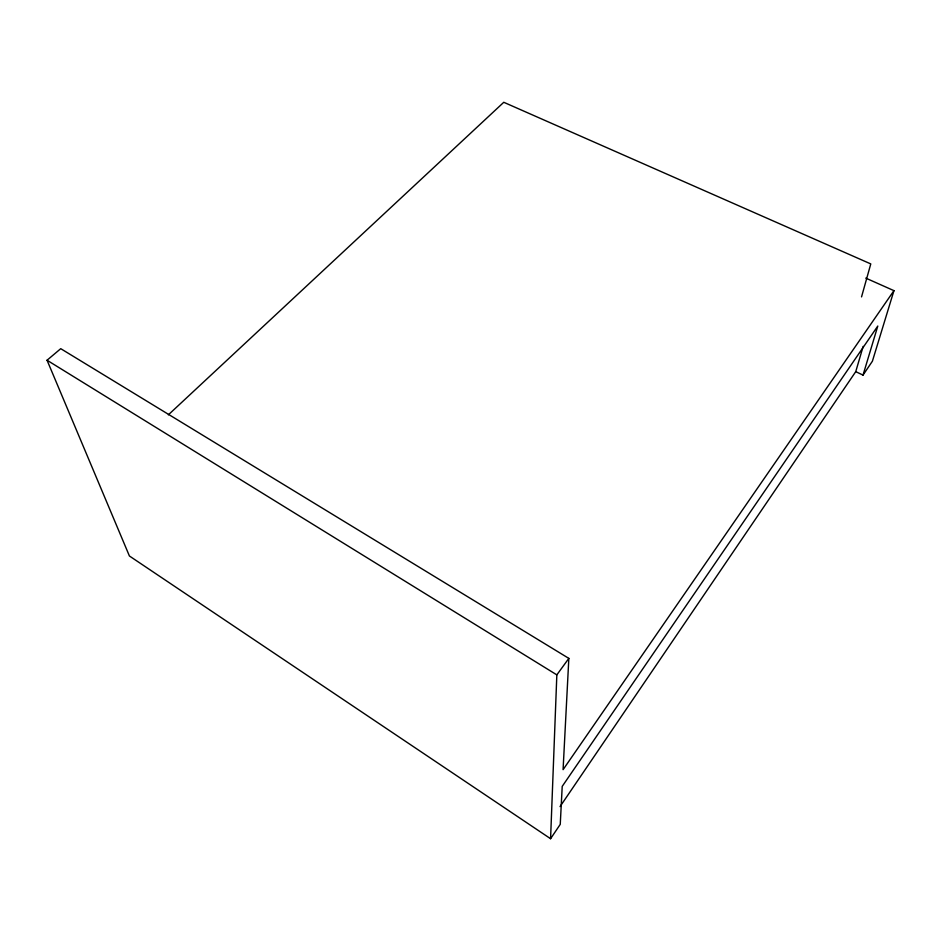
<?xml version="1.0" encoding="UTF-8"?>
<svg xmlns="http://www.w3.org/2000/svg" width="941" height="941" viewBox="0 0 941 941"><rect width="100%" height="100%" fill="white"/><g stroke="black" fill="none" stroke-linecap="round" stroke-linejoin="round"><path stroke-width="1.41" d="M550.579 838.713L556.837 674.873L568.835 658.382L60.742 348.676L47.05 360.227L129.411 555.99L550.579 838.713L560.248 824.363L562.212 786.382L877.8 326.033L863.026 375.106L855.745 371.648L863.156 346.394M568.835 658.382L563.083 769.656L893.95 290.651L865.755 278.101M861.544 296.897L870.778 263.915L503.776 102.287L168.345 414.852M893.95 290.651L872.401 361.203L863.026 375.106M560.048 806.59L855.745 371.648M47.05 360.227L556.837 674.873"/></g></svg>
